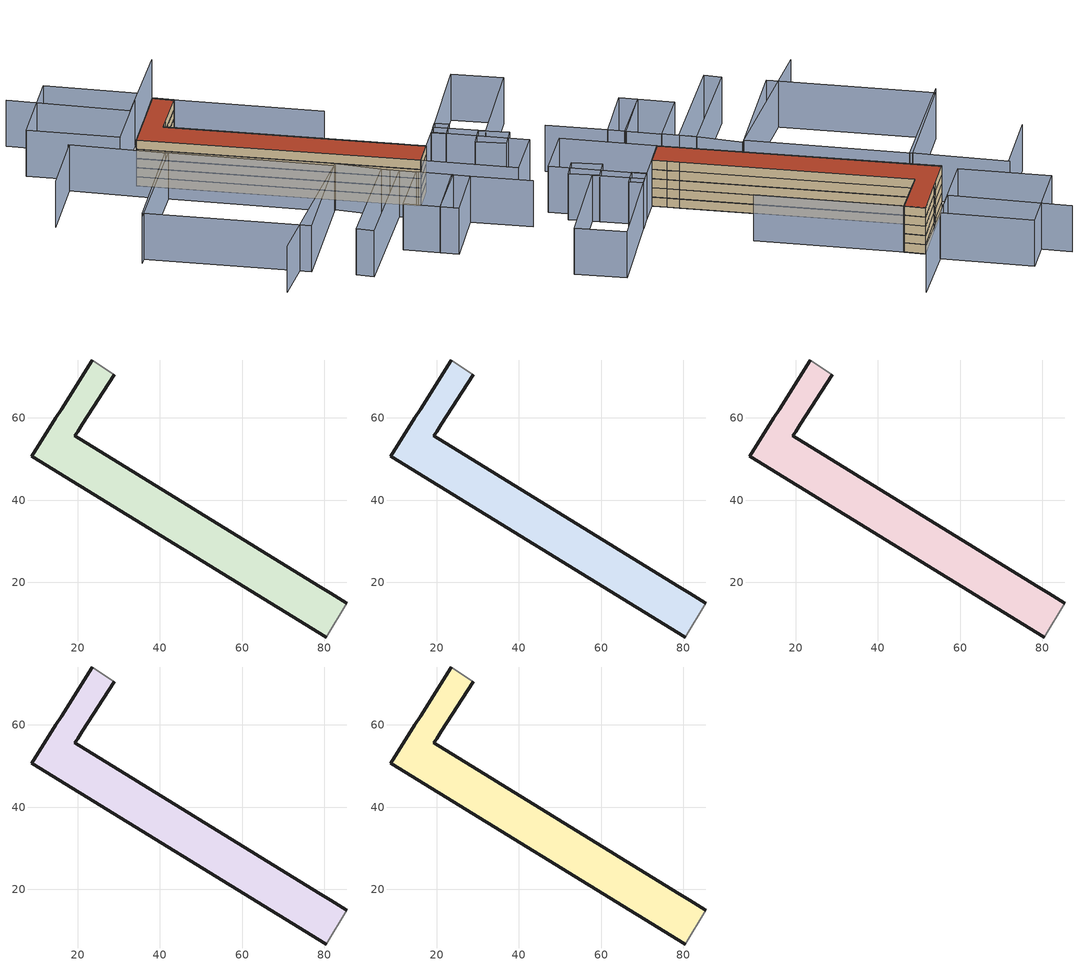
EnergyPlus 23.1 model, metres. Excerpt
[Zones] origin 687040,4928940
af3917251b85a42e_F0_whole
 floor ground (EU_floor_Construction): 80.51,6.7 85.52,14.97 81.63,17.36 78.58,19.23 19.3,55.65 19.96,56.67 21.12,58.46 28.92,70.49 23.58,74.1 15.95,62.01 14.67,60 8.76,50.63 z0
 wall outside (EU_wall_Construction): 28.92,70.49 21.12,58.46 19.96,56.67 19.3,55.65 78.58,19.23 81.63,17.36 85.52,14.97 / 80.51,6.7 8.76,50.63 14.67,60 15.95,62.01 23.58,74.1 z0:3
 wall adiabatic (EU_wall_Construction): 85.52,14.97 80.51,6.7 / 23.58,74.1 28.92,70.49 z0:3
af3917251b85a42e_F1_whole
 floor to af3917251b85a42e_F0_whole (EU_floor_Construction): 80.51,6.7 85.52,14.97 81.63,17.36 78.58,19.23 19.3,55.65 19.96,56.67 21.12,58.46 28.92,70.49 23.58,74.1 15.95,62.01 14.67,60 8.76,50.63 z3
 wall outside (EU_wall_Construction): 28.92,70.49 21.12,58.46 19.96,56.67 19.3,55.65 78.58,19.23 81.63,17.36 85.52,14.97 / 80.51,6.7 8.76,50.63 14.67,60 15.95,62.01 23.58,74.1 z3:6
 wall adiabatic (EU_wall_Construction): 85.52,14.97 80.51,6.7 / 23.58,74.1 28.92,70.49 z3:6
af3917251b85a42e_F2_whole
 floor to af3917251b85a42e_F1_whole (EU_floor_Construction): 80.51,6.7 85.52,14.97 81.63,17.36 78.58,19.23 19.3,55.65 19.96,56.67 21.12,58.46 28.92,70.49 23.58,74.1 15.95,62.01 14.67,60 8.76,50.63 z6
 wall outside (EU_wall_Construction): 28.92,70.49 21.12,58.46 19.96,56.67 19.3,55.65 78.58,19.23 81.63,17.36 85.52,14.97 / 80.51,6.7 8.76,50.63 14.67,60 15.95,62.01 23.58,74.1 z6:9
 wall adiabatic (EU_wall_Construction): 85.52,14.97 80.51,6.7 / 23.58,74.1 28.92,70.49 z6:9
af3917251b85a42e_F3_whole
 floor to af3917251b85a42e_F2_whole (EU_floor_Construction): 80.51,6.7 85.52,14.97 81.63,17.36 78.58,19.23 19.3,55.65 19.96,56.67 21.12,58.46 28.92,70.49 23.58,74.1 15.95,62.01 14.67,60 8.76,50.63 z9
 wall outside (EU_wall_Construction): 28.92,70.49 21.12,58.46 19.96,56.67 19.3,55.65 78.58,19.23 81.63,17.36 85.52,14.97 / 80.51,6.7 8.76,50.63 14.67,60 15.95,62.01 23.58,74.1 z9:12
 wall adiabatic (EU_wall_Construction): 85.52,14.97 80.51,6.7 / 23.58,74.1 28.92,70.49 z9:12
af3917251b85a42e_F4_whole
 floor to af3917251b85a42e_F3_whole (EU_floor_Construction): 80.51,6.7 85.52,14.97 81.63,17.36 78.58,19.23 19.3,55.65 19.96,56.67 21.12,58.46 28.92,70.49 23.58,74.1 15.95,62.01 14.67,60 8.76,50.63 z12
 wall outside (EU_wall_Construction): 28.92,70.49 21.12,58.46 19.96,56.67 19.3,55.65 78.58,19.23 81.63,17.36 85.52,14.97 / 80.51,6.7 8.76,50.63 14.67,60 15.95,62.01 23.58,74.1 z12:15
 wall adiabatic (EU_wall_Construction): 85.52,14.97 80.51,6.7 / 23.58,74.1 28.92,70.49 z12:15
 roof outside (EU_roof_Construction): 78.58,19.23 81.63,17.36 85.52,14.97 80.51,6.7 8.76,50.63 14.67,60 15.95,62.01 23.58,74.1 28.92,70.49 21.12,58.46 19.96,56.67 19.3,55.65 z15
shading: 89.65,-8.06 105.5,-18 / 71.99,3.14 76.79,0.01 / 23.22,-29.74 56.52,14.17 / 56.52,14.17 69.49,4.33 / -10.68,55.29 14.18,39.28 / 14.18,39.28 -8.69,3.78 / -10.51,54.88 -23.16,34.85 / 32.78,97 14.49,68.88 / 14.49,68.88 -16.44,88.99 / 66.57,46.87 23.46,73.91 / 103.16,18.19 111.23,13.69 / 111.23,13.69 107.77,7.49 / 107.77,7.49 99.7,11.99 / 99.7,11.99 103.16,18.19 / 74.15,-23.19 85.15,-5.24 / 85.15,-5.24 89.87,-8.13 / 89.87,-8.13 78.86,-26.08 / 78.86,-26.08 74.15,-23.19 / 72.07,2.97 50.5,-30.07 / 50.5,-30.07 46.01,-27.14 / 46.01,-27.14 67.58,5.9 / 67.58,5.9 72.07,2.97 / 74.22,-23.07 64.98,-17.09 / 64.98,-17.09 76.34,0.46 / 76.34,0.46 85.58,-5.52 / 85.58,-5.52 74.22,-23.07 / 104.95,-8.62 80.33,6.81 / 80.33,6.81 90.15,22.47 / 90.15,22.47 114.77,7.04 / 114.77,7.04 104.95,-8.62 / 13.37,39.79 55.78,13.19 / 55.78,13.19 34.73,-20.37 / 34.73,-20.37 -7.68,6.23 / -7.68,6.23 13.37,39.79 / 97.02,25.42 93.81,20.08 / 93.81,20.08 90.06,22.33 / 90.06,22.33 93.26,27.67 / 93.26,27.67 97.02,25.42 / 5.16,53.99 -18.35,68.88 / -18.35,68.88 -2.79,93.45 / -2.79,93.45 20.72,78.56 / 20.72,78.56 5.16,53.99 / 123.15,47.15 105.23,17.23 / 105.23,17.23 91.9,25.21 / 91.9,25.21 109.81,55.13 / 109.81,55.13 123.15,47.15 z0:15
[Building]
EU S2 Campaign: North Axis=0; Terrain=City; Solar Distribution=FullExterior
[Site:Location]
Bologna: Latitude=44.5; Longitude=11.25; Time Zone=1; Elevation=37
[SizingPeriod:WeatherFileDays]
AnnualSizingPeriod: Begin Month=1; Begin Day of Month=1; End Month=12; End Day of Month=31; Day of Week for Start Day=Monday; Use Weather File Daylight Saving Period=No; Use Weather File Rain and Snow Indicators=No
[MATERIAL]
EU_InternalMass_Material: Roughness=MediumRough; Thickness=0.1; Conductivity=1; Density=1800; Specific Heat=900; Thermal Absorptance=0.9; Solar Absorptance=0.7; Visible Absorptance=0.7
[MATERIAL:NOMASS] Roughness=MediumRough; Thermal Absorptance=0.9; Solar Absorptance=0.7; Visible Absorptance=0.7
Name | Thermal Resistance
EU_wall_NoMass | 0.890213
EU_roof_NoMass | 0.636128
EU_floor_NoMass | 0.79516
[CONSTRUCTION]
EU_wall_Construction: EU_wall_NoMass
EU_roof_Construction: EU_roof_NoMass
EU_floor_Construction: EU_floor_NoMass
EU_InternalMass_Construction: EU_InternalMass_Material
[ZONE] Type=1; Multiplier=1; Ceiling Height=autocalculate; Volume=2791.96; Floor Area=autocalculate; Part of Total Floor Area=Yes
af3917251b85a42e_F0_whole; af3917251b85a42e_F1_whole; af3917251b85a42e_F2_whole; af3917251b85a42e_F3_whole; af3917251b85a42e_F4_whole
[INTERNALMASS] Construction=EU_InternalMass_Construction; Surface Area=930.653
Name | Zone or ZoneList
af3917251b85a42e_F0_whole_EU_InternalMass | af3917251b85a42e_F0_whole
af3917251b85a42e_F1_whole_EU_InternalMass | af3917251b85a42e_F1_whole
af3917251b85a42e_F2_whole_EU_InternalMass | af3917251b85a42e_F2_whole
af3917251b85a42e_F3_whole_EU_InternalMass | af3917251b85a42e_F3_whole
af3917251b85a42e_F4_whole_EU_InternalMass | af3917251b85a42e_F4_whole
[OTHEREQUIPMENT] Fuel Type=Electricity; Design Level Calculation Method=Watts/Area; Power per Zone Floor Area=1; Fraction Latent=0; Fraction Radiant=0; Fraction Lost=0; Carbon Dioxide Generation Rate=0; EndUse Subcategory=EU_Step8_InternalGains
Name | Zone or ZoneList or Space or SpaceList | Schedule
EU_Step8_InternalGain_af3917251b85a42e_F0_whole_f000 | af3917251b85a42e_F0_whole | EU_Step8_GainSchedule_af3917251b85a42e_F0_whole_f000
EU_Step8_InternalGain_af3917251b85a42e_F1_whole_f000 | af3917251b85a42e_F1_whole | EU_Step8_GainSchedule_af3917251b85a42e_F1_whole_f000
EU_Step8_InternalGain_af3917251b85a42e_F2_whole_f000 | af3917251b85a42e_F2_whole | EU_Step8_GainSchedule_af3917251b85a42e_F2_whole_f000
EU_Step8_InternalGain_af3917251b85a42e_F3_whole_f000 | af3917251b85a42e_F3_whole | EU_Step8_GainSchedule_af3917251b85a42e_F3_whole_f000
EU_Step8_InternalGain_af3917251b85a42e_F4_whole_f000 | af3917251b85a42e_F4_whole | EU_Step8_GainSchedule_af3917251b85a42e_F4_whole_f000
[ZONEVENTILATION:DESIGNFLOWRATE] Schedule=EU_AlwaysOn; Design Flow Rate Calculation Method=AirChanges/Hour; Air Changes per Hour=0.718634; Ventilation Type=Natural; Fan Pressure Rise=0; Fan Total Efficiency=1; Constant Term Coefficient=1; Temperature Term Coefficient=0; Velocity Term Coefficient=0; Velocity Squared Term Coefficient=0; Minimum Indoor Temperature=-100; Maximum Indoor Temperature=100; Delta Temperature=-100; Minimum Outdoor Temperature=-100; Maximum Outdoor Temperature=100; Maximum Wind Speed=40
Name | Zone or ZoneList or Space or SpaceList
EU_ConstantAir_af3917251b85a42e_F0_whole | af3917251b85a42e_F0_whole
EU_ConstantAir_af3917251b85a42e_F1_whole | af3917251b85a42e_F1_whole
EU_ConstantAir_af3917251b85a42e_F2_whole | af3917251b85a42e_F2_whole
EU_ConstantAir_af3917251b85a42e_F3_whole | af3917251b85a42e_F3_whole
EU_ConstantAir_af3917251b85a42e_F4_whole | af3917251b85a42e_F4_whole
[HVACTEMPLATE:THERMOSTAT] Constant Heating Setpoint=20; Constant Cooling Setpoint=50
EU_HeatOnly_af3917251b85a42e_F0_whole; EU_HeatOnly_af3917251b85a42e_F1_whole; EU_HeatOnly_af3917251b85a42e_F2_whole; EU_HeatOnly_af3917251b85a42e_F3_whole; EU_HeatOnly_af3917251b85a42e_F4_whole
[HVACTEMPLATE:ZONE:IDEALLOADSAIRSYSTEM] System Availability Schedule=EU_AlwaysOn; Maximum Heating Supply Air Temperature=50; Minimum Cooling Supply Air Temperature=13; Maximum Heating Supply Air Humidity Ratio=0.0156; Minimum Cooling Supply Air Humidity Ratio=0.0077; Heating Limit=NoLimit; Cooling Limit=NoLimit; Heating Availability Schedule=EU_AlwaysOn; Cooling Availability Schedule=EU_CoolingOff; Dehumidification Control Type=ConstantSensibleHeatRatio; Cooling Sensible Heat Ratio=0.7; Dehumidification Setpoint=60; Humidification Control Type=None; Humidification Setpoint=30; Outdoor Air Method=None; Outdoor Air Flow Rate per Person=0.00944; Outdoor Air Flow Rate per Zone Floor Area=0; Outdoor Air Flow Rate per Zone=0; Demand Controlled Ventilation Type=None; Outdoor Air Economizer Type=NoEconomizer; Heat Recovery Type=None; Sensible Heat Recovery Effectiveness=0.7; Latent Heat Recovery Effectiveness=0.65
Name | Template Thermostat
af3917251b85a42e_F0_whole | EU_HeatOnly_af3917251b85a42e_F0_whole
af3917251b85a42e_F1_whole | EU_HeatOnly_af3917251b85a42e_F1_whole
af3917251b85a42e_F2_whole | EU_HeatOnly_af3917251b85a42e_F2_whole
af3917251b85a42e_F3_whole | EU_HeatOnly_af3917251b85a42e_F3_whole
af3917251b85a42e_F4_whole | EU_HeatOnly_af3917251b85a42e_F4_whole
[SIZING:ZONE] Zone Cooling Design Supply Air Temperature Input Method=SupplyAirTemperature; Zone Cooling Design Supply Air Temperature=13; Zone Heating Design Supply Air Temperature Input Method=SupplyAirTemperature; Zone Heating Design Supply Air Temperature=50; Zone Cooling Design Supply Air Humidity Ratio=0.008; Zone Heating Design Supply Air Humidity Ratio=0.008; Cooling Design Air Flow Method=DesignDay; Cooling Design Air Flow Rate=0; Cooling Minimum Air Flow per Zone Floor Area=0.000762; Cooling Minimum Air Flow=0; Cooling Minimum Air Flow Fraction=0.2; Heating Design Air Flow Method=DesignDay; Heating Design Air Flow Rate=0; Heating Maximum Air Flow per Zone Floor Area=0.002032; Heating Maximum Air Flow=0.141576; Heating Maximum Air Flow Fraction=0.3; Account for Dedicated Outdoor Air System=No; Dedicated Outdoor Air System Control Strategy=NeutralSupplyAir; Dedicated Outdoor Air Low Setpoint Temperature for Design=autosize; Dedicated Outdoor Air High Setpoint Temperature for Design=autosize; Zone Load Sizing Method=Sensible Load Only No Latent Load; Zone Latent Cooling Design Supply Air Humidity Ratio Input Method=HumidityRatioDifference; Zone Cooling Design Supply Air Humidity Ratio Difference=0.005; Zone Latent Heating Design Supply Air Humidity Ratio Input Method=HumidityRatioDifference; Zone Humidification Design Supply Air Humidity Ratio Difference=0.005
af3917251b85a42e_F0_whole; af3917251b85a42e_F1_whole; af3917251b85a42e_F2_whole; af3917251b85a42e_F3_whole; af3917251b85a42e_F4_whole
[SCHEDULE:CONSTANT]
Name | Hourly Value
EU_AlwaysOn | 1
EU_CoolingOff | 0
[SCHEDULE:FILE] Column Number=1; Rows to Skip at Top=0; Number of Hours of Data=8760; Column Separator=Comma; Interpolate to Timestep=No; Minutes per Item=60; Adjust Schedule for Daylight Savings=Yes
Name | File
EU_Step8_GainSchedule_af3917251b85a42e_F0_whole_f000 | ../../schedules/af3917251b85a42e/af3917251b85a42e_F0_whole_f000_gain.csv
EU_Step8_GainSchedule_af3917251b85a42e_F1_whole_f000 | ../../schedules/af3917251b85a42e/af3917251b85a42e_F1_whole_f000_gain.csv
EU_Step8_GainSchedule_af3917251b85a42e_F2_whole_f000 | ../../schedules/af3917251b85a42e/af3917251b85a42e_F2_whole_f000_gain.csv
EU_Step8_GainSchedule_af3917251b85a42e_F3_whole_f000 | ../../schedules/af3917251b85a42e/af3917251b85a42e_F3_whole_f000_gain.csv
EU_Step8_GainSchedule_af3917251b85a42e_F4_whole_f000 | ../../schedules/af3917251b85a42e/af3917251b85a42e_F4_whole_f000_gain.csv
